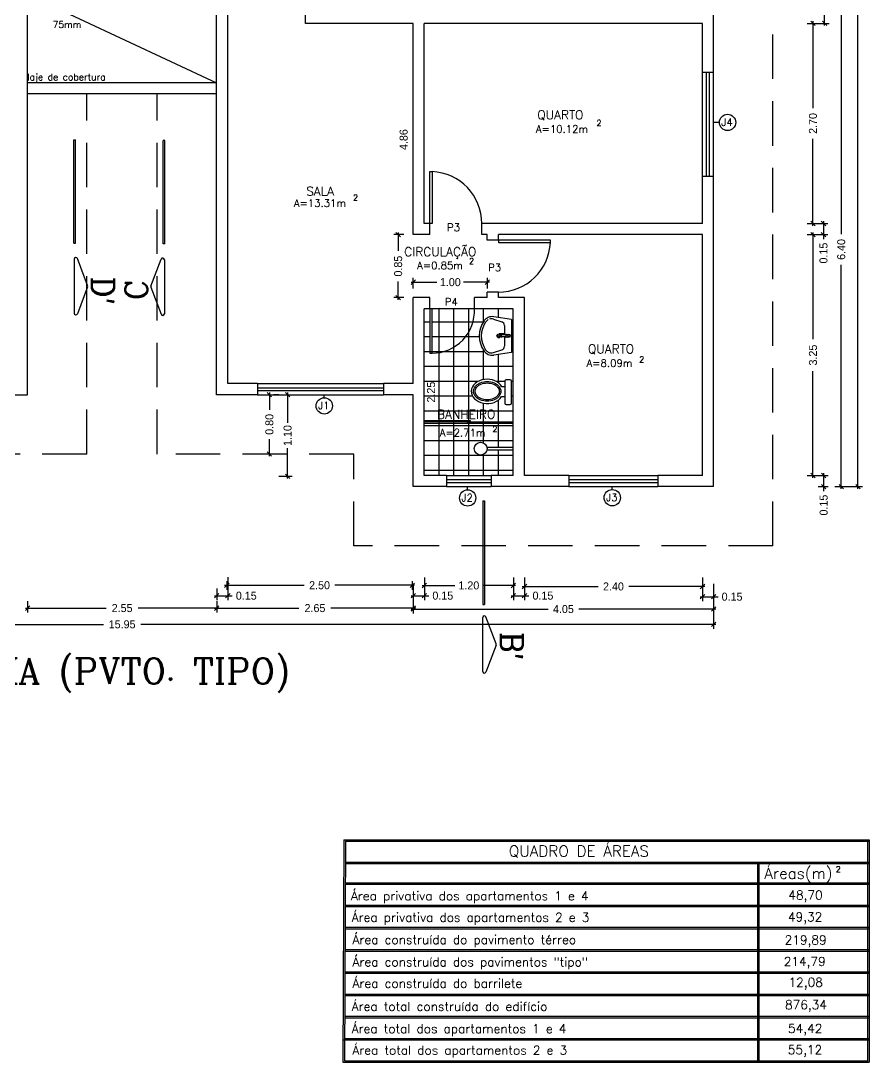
# Model space of a CAD drawing. Extents: x 11.2 to 102.3, y 40.3 to 127.2.
# Drawn here: x 46.5 to 57.94, y 43.49 to 57.54 of the extents above; entities that cross this region are included whole.
import ezdxf

# ---------------------------------------------------------------- set-up
doc = ezdxf.new("R2010")
doc.units = 0
doc.header["$LTSCALE"] = 8
doc.linetypes.add('DASHED2', pattern=[0.375, 0.25, -0.125])
doc.layers.get('0').update_dxf_attribs({"linetype": 'CONTINUOUS'})
doc.layers.get('DEFPOINTS').update_dxf_attribs({"linetype": 'CONTINUOUS'})
for name, color, linetype in [('COBERTURA', 7, 'CONTINUOUS'), ('COTAS', 244, 'CONTINUOUS'), ('EQUIPAMENTOS', 1, 'CONTINUOUS'), ('ESQUADRIAS', 244, 'CONTINUOUS'), ('PAREDE', 7, 'CONTINUOUS'), ('PISO', 30, 'CONTINUOUS'), ('TERRENOEMCORTE', 244, 'CONTINUOUS'), ('TEXTO', 1, 'CONTINUOUS')]:
    doc.layers.add(name, color=color, linetype=linetype)
doc.styles.add('ROMANC', font='ROMANC.SHX')
doc.dimstyles.get("Standard").update_dxf_attribs({"dimtxt": 0.18, "dimasz": 0.18, "dimexe": 0.18, "dimexo": 0.0625, "dimgap": 0.09, "dimtad": 0, "dimtih": 1, "dimtoh": 1, "dimdec": 4, "dimzin": 0, "dimtxsty": 'STANDARD', "dimcen": 0.09, "dimazin": 3, "dimtfac": 1, "dimtdec": 4, "dimtofl": 0, "dimtmove": 0, "dimatfit": 3, "dimtolj": 1, "dimtzin": 0})

# ---------------------------------------------------------------- blocks, each defined once
blk = doc.blocks.new('*D125')
at = {"layer": 'DEFPOINTS', "color": 0, "linetype": 'BYBLOCK'}
for p in [(29.534, 53.652), (29.534, 51.402), (29.625, 51.402)]:
    blk.add_point(p, dxfattribs=at)
at = {"color": 30, "linetype": 'BYBLOCK', "insert": (29.625, 52.527), "char_height": 0.108, "attachment_point": 5, "rotation": 90}
blk.add_mtext('\\A1;2.25', dxfattribs=at)
blk = doc.blocks.new('_OBLIQUE')
at = {"color": 0, "linetype": 'BYBLOCK'}
blk.add_line((-0.5, -0.5), (0.5, 0.5), dxfattribs=at)
blk = doc.blocks.new('*D111')
at = {"color": 244, "linetype": 'BYBLOCK'}
for p, q in [((35.08, 57.652), (35.215, 57.652)), ((35.155, 57.682), (35.155, 54.659)), ((35.155, 51.222), (35.155, 54.245)), ((35.08, 51.252), (35.215, 51.252))]:
    blk.add_line(p, q, dxfattribs=at)
at = {"layer": 'DEFPOINTS', "color": 0, "linetype": 'BYBLOCK'}
for p in [(34.24, 57.652), (34.24, 51.252), (35.155, 51.252)]:
    blk.add_point(p, dxfattribs=at)
at = {"color": 244, "linetype": 'BYBLOCK', "xscale": 0.06, "yscale": 0.06, "zscale": 0.06}
for p, rotation in [((35.155, 57.652), 90), ((35.155, 51.252), 270)]:
    blk.add_blockref('_OBLIQUE', p, dxfattribs=dict(at, rotation=rotation))
at = {"color": 30, "linetype": 'BYBLOCK', "insert": (35.155, 54.452), "char_height": 0.108, "attachment_point": 5, "rotation": 90}
blk.add_mtext('\\A1;6.40', dxfattribs=at)
blk = doc.blocks.new('*D104')
at = {"color": 244, "linetype": 'BYBLOCK'}
for p, q in [((34.694, 54.652), (34.834, 54.652)), ((34.774, 54.682), (34.774, 53.243)), ((34.774, 51.372), (34.774, 52.811)), ((34.694, 51.402), (34.834, 51.402))]:
    blk.add_line(p, q, dxfattribs=at)
at = {"layer": 'DEFPOINTS', "color": 0, "linetype": 'BYBLOCK'}
for p in [(33.854, 54.652), (34.774, 54.652), (33.854, 51.402)]:
    blk.add_point(p, dxfattribs=at)
at = {"color": 244, "linetype": 'BYBLOCK', "xscale": 0.06, "yscale": 0.06, "zscale": 0.06}
for p, rotation in [((34.774, 54.652), 90), ((34.774, 51.402), 270)]:
    blk.add_blockref('_OBLIQUE', p, dxfattribs=dict(at, rotation=rotation))
at = {"color": 30, "linetype": 'BYBLOCK', "insert": (34.774, 53.027), "char_height": 0.108, "attachment_point": 5, "rotation": 90}
blk.add_mtext('\\A1;3.25', dxfattribs=at)
blk = doc.blocks.new('*D113')
at = {"color": 244, "linetype": 'BYBLOCK'}
for p, q in [((35.069, 68.202), (35.44, 68.202)), ((35.38, 68.232), (35.38, 59.979)), ((35.38, 51.222), (35.38, 59.475)), ((35.069, 51.252), (35.44, 51.252))]:
    blk.add_line(p, q, dxfattribs=at)
at = {"layer": 'DEFPOINTS', "color": 0, "linetype": 'BYBLOCK'}
for p in [(34.229, 68.202), (34.229, 51.252), (35.38, 51.252)]:
    blk.add_point(p, dxfattribs=at)
at = {"color": 244, "linetype": 'BYBLOCK', "xscale": 0.06, "yscale": 0.06, "zscale": 0.06}
for p, rotation in [((35.38, 68.202), 90), ((35.38, 51.252), 270)]:
    blk.add_blockref('_OBLIQUE', p, dxfattribs=dict(at, rotation=rotation))
at = {"color": 30, "linetype": 'BYBLOCK', "insert": (35.38, 59.727), "char_height": 0.108, "attachment_point": 5, "rotation": 90}
blk.add_mtext('\\A1;16.95', dxfattribs=at)
blk = doc.blocks.new('*D87')
at = {"color": 244, "linetype": 'BYBLOCK'}
for p, q in [((29.354, 54.01), (29.704, 54.01)), ((29.384, 53.923), (29.384, 54.07)), ((30.414, 54.01), (30.064, 54.01)), ((30.384, 53.923), (30.384, 54.07))]:
    blk.add_line(p, q, dxfattribs=at)
at = {"layer": 'DEFPOINTS', "color": 0, "linetype": 'BYBLOCK'}
for p in [(30.384, 54.01), (29.384, 53.083), (30.384, 53.083)]:
    blk.add_point(p, dxfattribs=at)
at = {"color": 244, "linetype": 'BYBLOCK', "xscale": 0.06, "yscale": 0.06, "zscale": 0.06, "rotation": 180}
blk.add_blockref('_OBLIQUE', (29.384, 54.01), dxfattribs=at)
at = {"color": 244, "linetype": 'BYBLOCK', "xscale": 0.06, "yscale": 0.06, "zscale": 0.06}
blk.add_blockref('_OBLIQUE', (30.384, 54.01), dxfattribs=at)
at = {"color": 30, "linetype": 'BYBLOCK', "insert": (29.884, 54.01), "char_height": 0.108, "attachment_point": 5}
blk.add_mtext('\\A1;1.00', dxfattribs=at)
blk = doc.blocks.new('*D102')
at = {"color": 244, "linetype": 'BYBLOCK'}
for p, q in [((24.154, 49.613), (25.243, 49.613)), ((24.184, 49.707), (24.184, 49.553)), ((26.764, 49.613), (25.675, 49.613)), ((26.734, 49.707), (26.734, 49.553))]:
    blk.add_line(p, q, dxfattribs=at)
at = {"layer": 'DEFPOINTS', "color": 0, "linetype": 'BYBLOCK'}
for p in [(24.184, 50.547), (26.734, 50.547), (26.734, 49.613)]:
    blk.add_point(p, dxfattribs=at)
at = {"color": 244, "linetype": 'BYBLOCK', "xscale": 0.06, "yscale": 0.06, "zscale": 0.06, "rotation": 180}
blk.add_blockref('_OBLIQUE', (24.184, 49.613), dxfattribs=at)
at = {"color": 244, "linetype": 'BYBLOCK', "xscale": 0.06, "yscale": 0.06, "zscale": 0.06}
blk.add_blockref('_OBLIQUE', (26.734, 49.613), dxfattribs=at)
at = {"color": 30, "linetype": 'BYBLOCK', "insert": (25.459, 49.613), "char_height": 0.108, "attachment_point": 5}
blk.add_mtext('\\A1;2.55', dxfattribs=at)
blk = doc.blocks.new('*D103')
at = {"color": 244, "linetype": 'BYBLOCK'}
for p, q in [((17.484, 49.735), (17.484, 49.334)), ((33.434, 49.735), (33.434, 49.334)), ((17.454, 49.394), (25.207, 49.394)), ((33.464, 49.394), (25.711, 49.394))]:
    blk.add_line(p, q, dxfattribs=at)
at = {"layer": 'DEFPOINTS', "color": 0, "linetype": 'BYBLOCK'}
for p in [(17.484, 50.575), (33.434, 50.575), (33.434, 49.394)]:
    blk.add_point(p, dxfattribs=at)
at = {"color": 244, "linetype": 'BYBLOCK', "xscale": 0.06, "yscale": 0.06, "zscale": 0.06, "rotation": 180}
blk.add_blockref('_OBLIQUE', (17.484, 49.394), dxfattribs=at)
at = {"color": 244, "linetype": 'BYBLOCK', "xscale": 0.06, "yscale": 0.06, "zscale": 0.06}
blk.add_blockref('_OBLIQUE', (33.434, 49.394), dxfattribs=at)
at = {"color": 30, "linetype": 'BYBLOCK', "insert": (25.459, 49.394), "char_height": 0.108, "attachment_point": 5}
blk.add_mtext('\\A1;15.95', dxfattribs=at)
blk = doc.blocks.new('*D110')
at = {"color": 244, "linetype": 'BYBLOCK'}
for p, q in [((34.918, 51.432), (34.918, 51.252)), ((34.694, 51.402), (34.978, 51.402)), ((34.844, 51.252), (34.978, 51.252)), ((34.918, 51.252), (34.918, 51.192))]:
    blk.add_line(p, q, dxfattribs=at)
at = {"layer": 'DEFPOINTS', "color": 0, "linetype": 'BYBLOCK'}
for p in [(33.854, 51.402), (34.004, 51.252), (34.918, 51.252)]:
    blk.add_point(p, dxfattribs=at)
at = {"color": 244, "linetype": 'BYBLOCK', "xscale": 0.06, "yscale": 0.06, "zscale": 0.06}
for p, rotation in [((34.918, 51.402), 90), ((34.918, 51.252), 270)]:
    blk.add_blockref('_OBLIQUE', p, dxfattribs=dict(at, rotation=rotation))
at = {"color": 30, "linetype": 'BYBLOCK', "insert": (34.918, 51.003), "char_height": 0.108, "attachment_point": 5, "rotation": 90}
blk.add_mtext('\\A1;0.15', dxfattribs=at)
blk = doc.blocks.new('*D100')
at = {"color": 244, "linetype": 'BYBLOCK'}
for p, q in [((26.704, 49.613), (27.843, 49.613)), ((26.734, 49.687), (26.734, 49.553)), ((29.414, 49.613), (28.275, 49.613)), ((29.384, 49.687), (29.384, 49.553))]:
    blk.add_line(p, q, dxfattribs=at)
at = {"layer": 'DEFPOINTS', "color": 0, "linetype": 'BYBLOCK'}
for p in [(26.734, 50.527), (29.384, 50.527), (29.384, 49.613)]:
    blk.add_point(p, dxfattribs=at)
at = {"color": 244, "linetype": 'BYBLOCK', "xscale": 0.06, "yscale": 0.06, "zscale": 0.06, "rotation": 180}
blk.add_blockref('_OBLIQUE', (26.734, 49.613), dxfattribs=at)
at = {"color": 244, "linetype": 'BYBLOCK', "xscale": 0.06, "yscale": 0.06, "zscale": 0.06}
blk.add_blockref('_OBLIQUE', (29.384, 49.613), dxfattribs=at)
at = {"color": 30, "linetype": 'BYBLOCK', "insert": (28.059, 49.613), "char_height": 0.108, "attachment_point": 5}
blk.add_mtext('\\A1;2.65', dxfattribs=at)
blk = doc.blocks.new('*D98')
at = {"color": 244, "linetype": 'BYBLOCK'}
for p, q in [((26.841, 49.921), (27.914, 49.921)), ((26.871, 49.978), (26.871, 49.861)), ((29.401, 49.921), (28.328, 49.921)), ((29.371, 49.978), (29.371, 49.861))]:
    blk.add_line(p, q, dxfattribs=at)
at = {"layer": 'DEFPOINTS', "color": 0, "linetype": 'BYBLOCK'}
for p in [(26.871, 50.818), (29.371, 50.818), (29.371, 49.921)]:
    blk.add_point(p, dxfattribs=at)
at = {"color": 244, "linetype": 'BYBLOCK', "xscale": 0.06, "yscale": 0.06, "zscale": 0.06, "rotation": 180}
blk.add_blockref('_OBLIQUE', (26.871, 49.921), dxfattribs=at)
at = {"color": 244, "linetype": 'BYBLOCK', "xscale": 0.06, "yscale": 0.06, "zscale": 0.06}
blk.add_blockref('_OBLIQUE', (29.371, 49.921), dxfattribs=at)
at = {"color": 30, "linetype": 'BYBLOCK', "insert": (28.121, 49.921), "char_height": 0.108, "attachment_point": 5}
blk.add_mtext('\\A1;2.50', dxfattribs=at)
blk = doc.blocks.new('*D99')
at = {"color": 244, "linetype": 'BYBLOCK'}
for p, q in [((26.884, 50.03), (26.884, 49.72)), ((26.734, 49.88), (26.734, 49.72)), ((26.704, 49.78), (26.884, 49.78)), ((26.884, 49.78), (26.944, 49.78))]:
    blk.add_line(p, q, dxfattribs=at)
at = {"layer": 'DEFPOINTS', "color": 0, "linetype": 'BYBLOCK'}
for p in [(26.884, 50.87), (26.734, 50.72), (26.884, 49.78)]:
    blk.add_point(p, dxfattribs=at)
at = {"color": 244, "linetype": 'BYBLOCK', "xscale": 0.06, "yscale": 0.06, "zscale": 0.06, "rotation": 180}
blk.add_blockref('_OBLIQUE', (26.734, 49.78), dxfattribs=at)
at = {"color": 244, "linetype": 'BYBLOCK', "xscale": 0.06, "yscale": 0.06, "zscale": 0.06}
blk.add_blockref('_OBLIQUE', (26.884, 49.78), dxfattribs=at)
at = {"color": 30, "linetype": 'BYBLOCK', "insert": (27.133, 49.78), "char_height": 0.108, "attachment_point": 5}
blk.add_mtext('\\A1;0.15', dxfattribs=at)
blk = doc.blocks.new('*D123')
at = {"color": 244, "linetype": 'BYBLOCK'}
for p, q in [((27.445, 52.522), (27.445, 52.29)), ((27.574, 52.492), (27.505, 52.492)), ((27.445, 51.662), (27.445, 51.894)), ((27.574, 51.692), (27.505, 51.692))]:
    blk.add_line(p, q, dxfattribs=at)
at = {"layer": 'DEFPOINTS', "color": 0, "linetype": 'BYBLOCK'}
for p in [(26.734, 52.492), (26.734, 51.692), (27.445, 51.692)]:
    blk.add_point(p, dxfattribs=at)
at = {"color": 244, "linetype": 'BYBLOCK', "xscale": 0.06, "yscale": 0.06, "zscale": 0.06}
for p, rotation in [((27.445, 52.492), 90), ((27.445, 51.692), 270)]:
    blk.add_blockref('_OBLIQUE', p, dxfattribs=dict(at, rotation=rotation))
at = {"color": 30, "linetype": 'BYBLOCK', "insert": (27.445, 52.092), "char_height": 0.108, "attachment_point": 5, "rotation": 90}
blk.add_mtext('\\A1;0.80', dxfattribs=at)
blk = doc.blocks.new('*D122')
at = {"color": 244, "linetype": 'BYBLOCK'}
for p, q in [((27.574, 52.492), (27.75, 52.492)), ((27.69, 52.522), (27.69, 52.113)), ((27.69, 51.362), (27.69, 51.771)), ((27.574, 51.392), (27.75, 51.392))]:
    blk.add_line(p, q, dxfattribs=at)
at = {"layer": 'DEFPOINTS', "color": 0, "linetype": 'BYBLOCK'}
for p in [(26.734, 52.492), (26.734, 51.392), (27.69, 51.392)]:
    blk.add_point(p, dxfattribs=at)
at = {"color": 244, "linetype": 'BYBLOCK', "xscale": 0.06, "yscale": 0.06, "zscale": 0.06}
for p, rotation in [((27.69, 52.492), 90), ((27.69, 51.392), 270)]:
    blk.add_blockref('_OBLIQUE', p, dxfattribs=dict(at, rotation=rotation))
at = {"color": 30, "linetype": 'BYBLOCK', "insert": (27.69, 51.942), "char_height": 0.108, "attachment_point": 5, "rotation": 90}
blk.add_mtext('\\A1;1.10', dxfattribs=at)
blk = doc.blocks.new('*D101')
at = {"color": 244, "linetype": 'BYBLOCK'}
for p, q in [((29.384, 49.941), (29.384, 49.54)), ((33.434, 49.941), (33.434, 49.54)), ((29.354, 49.6), (31.202, 49.6)), ((33.464, 49.6), (31.616, 49.6))]:
    blk.add_line(p, q, dxfattribs=at)
at = {"layer": 'DEFPOINTS', "color": 0, "linetype": 'BYBLOCK'}
for p in [(29.384, 50.781), (33.434, 50.781), (33.434, 49.6)]:
    blk.add_point(p, dxfattribs=at)
at = {"color": 244, "linetype": 'BYBLOCK', "xscale": 0.06, "yscale": 0.06, "zscale": 0.06, "rotation": 180}
blk.add_blockref('_OBLIQUE', (29.384, 49.6), dxfattribs=at)
at = {"color": 244, "linetype": 'BYBLOCK', "xscale": 0.06, "yscale": 0.06, "zscale": 0.06}
blk.add_blockref('_OBLIQUE', (33.434, 49.6), dxfattribs=at)
at = {"color": 30, "linetype": 'BYBLOCK', "insert": (31.409, 49.6), "char_height": 0.108, "attachment_point": 5}
blk.add_mtext('\\A1;4.05', dxfattribs=at)
blk = doc.blocks.new('*D96')
at = {"color": 244, "linetype": 'BYBLOCK'}
for p, q in [((30.854, 49.905), (31.877, 49.905)), ((30.884, 49.961), (30.884, 49.845)), ((33.314, 49.905), (32.291, 49.905)), ((33.284, 49.961), (33.284, 49.845))]:
    blk.add_line(p, q, dxfattribs=at)
at = {"layer": 'DEFPOINTS', "color": 0, "linetype": 'BYBLOCK'}
for p in [(30.884, 50.801), (33.284, 50.801), (33.284, 49.905)]:
    blk.add_point(p, dxfattribs=at)
at = {"color": 244, "linetype": 'BYBLOCK', "xscale": 0.06, "yscale": 0.06, "zscale": 0.06, "rotation": 180}
blk.add_blockref('_OBLIQUE', (30.884, 49.905), dxfattribs=at)
at = {"color": 244, "linetype": 'BYBLOCK', "xscale": 0.06, "yscale": 0.06, "zscale": 0.06}
blk.add_blockref('_OBLIQUE', (33.284, 49.905), dxfattribs=at)
at = {"color": 30, "linetype": 'BYBLOCK', "insert": (32.084, 49.905), "char_height": 0.108, "attachment_point": 5}
blk.add_mtext('\\A1;2.40', dxfattribs=at)
blk = doc.blocks.new('*D93')
at = {"color": 244, "linetype": 'BYBLOCK'}
for p, q in [((29.534, 50.026), (29.534, 49.721)), ((29.384, 49.876), (29.384, 49.721)), ((29.354, 49.781), (29.534, 49.781)), ((29.534, 49.781), (29.594, 49.781))]:
    blk.add_line(p, q, dxfattribs=at)
at = {"layer": 'DEFPOINTS', "color": 0, "linetype": 'BYBLOCK'}
for p in [(29.534, 50.866), (29.384, 50.716), (29.534, 49.781)]:
    blk.add_point(p, dxfattribs=at)
at = {"color": 244, "linetype": 'BYBLOCK', "xscale": 0.06, "yscale": 0.06, "zscale": 0.06, "rotation": 180}
blk.add_blockref('_OBLIQUE', (29.384, 49.781), dxfattribs=at)
at = {"color": 244, "linetype": 'BYBLOCK', "xscale": 0.06, "yscale": 0.06, "zscale": 0.06}
blk.add_blockref('_OBLIQUE', (29.534, 49.781), dxfattribs=at)
at = {"color": 30, "linetype": 'BYBLOCK', "insert": (29.783, 49.781), "char_height": 0.108, "attachment_point": 5}
blk.add_mtext('\\A1;0.15', dxfattribs=at)
blk = doc.blocks.new('*D94')
at = {"color": 244, "linetype": 'BYBLOCK'}
for p, q in [((29.504, 49.919), (29.945, 49.919)), ((29.534, 49.961), (29.534, 49.859)), ((30.764, 49.919), (30.323, 49.919)), ((30.734, 49.961), (30.734, 49.859))]:
    blk.add_line(p, q, dxfattribs=at)
at = {"layer": 'DEFPOINTS', "color": 0, "linetype": 'BYBLOCK'}
for p in [(29.534, 50.801), (30.734, 50.801), (30.734, 49.919)]:
    blk.add_point(p, dxfattribs=at)
at = {"color": 244, "linetype": 'BYBLOCK', "xscale": 0.06, "yscale": 0.06, "zscale": 0.06, "rotation": 180}
blk.add_blockref('_OBLIQUE', (29.534, 49.919), dxfattribs=at)
at = {"color": 244, "linetype": 'BYBLOCK', "xscale": 0.06, "yscale": 0.06, "zscale": 0.06}
blk.add_blockref('_OBLIQUE', (30.734, 49.919), dxfattribs=at)
at = {"color": 30, "linetype": 'BYBLOCK', "insert": (30.134, 49.919), "char_height": 0.108, "attachment_point": 5}
blk.add_mtext('\\A1;1.20', dxfattribs=at)
blk = doc.blocks.new('*D95')
at = {"color": 244, "linetype": 'BYBLOCK'}
for p, q in [((30.734, 50.026), (30.734, 49.721)), ((30.884, 50.026), (30.884, 49.721)), ((30.704, 49.781), (30.884, 49.781)), ((30.884, 49.781), (30.944, 49.781))]:
    blk.add_line(p, q, dxfattribs=at)
at = {"layer": 'DEFPOINTS', "color": 0, "linetype": 'BYBLOCK'}
for p in [(30.734, 50.866), (30.884, 50.866), (30.884, 49.781)]:
    blk.add_point(p, dxfattribs=at)
at = {"color": 244, "linetype": 'BYBLOCK', "xscale": 0.06, "yscale": 0.06, "zscale": 0.06, "rotation": 180}
blk.add_blockref('_OBLIQUE', (30.734, 49.781), dxfattribs=at)
at = {"color": 244, "linetype": 'BYBLOCK', "xscale": 0.06, "yscale": 0.06, "zscale": 0.06}
blk.add_blockref('_OBLIQUE', (30.884, 49.781), dxfattribs=at)
at = {"color": 30, "linetype": 'BYBLOCK', "insert": (31.133, 49.781), "char_height": 0.108, "attachment_point": 5}
blk.add_mtext('\\A1;0.15', dxfattribs=at)
blk = doc.blocks.new('*D97')
at = {"color": 244, "linetype": 'BYBLOCK'}
for p, q in [((33.284, 50.026), (33.284, 49.707)), ((33.434, 49.876), (33.434, 49.707)), ((33.254, 49.767), (33.434, 49.767)), ((33.434, 49.767), (33.494, 49.767))]:
    blk.add_line(p, q, dxfattribs=at)
at = {"layer": 'DEFPOINTS', "color": 0, "linetype": 'BYBLOCK'}
for p in [(33.284, 50.866), (33.434, 50.716), (33.434, 49.767)]:
    blk.add_point(p, dxfattribs=at)
at = {"color": 244, "linetype": 'BYBLOCK', "xscale": 0.06, "yscale": 0.06, "zscale": 0.06, "rotation": 180}
blk.add_blockref('_OBLIQUE', (33.284, 49.767), dxfattribs=at)
at = {"color": 244, "linetype": 'BYBLOCK', "xscale": 0.06, "yscale": 0.06, "zscale": 0.06}
blk.add_blockref('_OBLIQUE', (33.434, 49.767), dxfattribs=at)
at = {"color": 30, "linetype": 'BYBLOCK', "insert": (33.683, 49.767), "char_height": 0.108, "attachment_point": 5}
blk.add_mtext('\\A1;0.15', dxfattribs=at)
blk = doc.blocks.new('*D109')
at = {"color": 244, "linetype": 'BYBLOCK'}
for p, q in [((34.835, 54.802), (34.976, 54.802)), ((34.916, 54.832), (34.916, 54.652)), ((34.835, 54.652), (34.976, 54.652)), ((34.916, 54.652), (34.916, 54.592))]:
    blk.add_line(p, q, dxfattribs=at)
at = {"layer": 'DEFPOINTS', "color": 0, "linetype": 'BYBLOCK'}
for p in [(33.995, 54.802), (33.995, 54.652), (34.916, 54.652)]:
    blk.add_point(p, dxfattribs=at)
at = {"color": 244, "linetype": 'BYBLOCK', "xscale": 0.06, "yscale": 0.06, "zscale": 0.06}
for p, rotation in [((34.916, 54.802), 90), ((34.916, 54.652), 270)]:
    blk.add_blockref('_OBLIQUE', p, dxfattribs=dict(at, rotation=rotation))
at = {"color": 30, "linetype": 'BYBLOCK', "insert": (34.916, 54.403), "char_height": 0.108, "attachment_point": 5, "rotation": 90}
blk.add_mtext('\\A1;0.15', dxfattribs=at)
blk = doc.blocks.new('*D105')
at = {"color": 244, "linetype": 'BYBLOCK'}
for p, q in [((34.694, 57.502), (34.834, 57.502)), ((34.774, 57.532), (34.774, 56.359)), ((34.774, 54.772), (34.774, 55.945)), ((34.694, 54.802), (34.834, 54.802))]:
    blk.add_line(p, q, dxfattribs=at)
at = {"layer": 'DEFPOINTS', "color": 0, "linetype": 'BYBLOCK'}
for p in [(33.854, 57.502), (34.774, 57.502), (33.854, 54.802)]:
    blk.add_point(p, dxfattribs=at)
at = {"color": 244, "linetype": 'BYBLOCK', "xscale": 0.06, "yscale": 0.06, "zscale": 0.06}
for p, rotation in [((34.774, 57.502), 90), ((34.774, 54.802), 270)]:
    blk.add_blockref('_OBLIQUE', p, dxfattribs=dict(at, rotation=rotation))
at = {"color": 30, "linetype": 'BYBLOCK', "insert": (34.774, 56.152), "char_height": 0.108, "attachment_point": 5, "rotation": 90}
blk.add_mtext('\\A1;2.70', dxfattribs=at)
blk = doc.blocks.new('*D108')
at = {"color": 244, "linetype": 'BYBLOCK'}
for p, q in [((34.931, 57.652), (34.931, 57.712)), ((34.931, 57.472), (34.931, 57.652)), ((34.988, 57.652), (34.991, 57.652)), ((34.838, 57.502), (34.991, 57.502))]:
    blk.add_line(p, q, dxfattribs=at)
at = {"layer": 'DEFPOINTS', "color": 0, "linetype": 'BYBLOCK'}
for p in [(34.148, 57.652), (34.931, 57.652), (33.998, 57.502)]:
    blk.add_point(p, dxfattribs=at)
at = {"color": 244, "linetype": 'BYBLOCK', "xscale": 0.06, "yscale": 0.06, "zscale": 0.06}
for p, rotation in [((34.931, 57.652), 90), ((34.931, 57.502), 270)]:
    blk.add_blockref('_OBLIQUE', p, dxfattribs=dict(at, rotation=rotation))
at = {"color": 30, "linetype": 'BYBLOCK', "insert": (34.931, 57.901), "char_height": 0.108, "attachment_point": 5, "rotation": 90}
blk.add_mtext('\\A1;0.15', dxfattribs=at)
blk = doc.blocks.new('*D114')
at = {"layer": 'DEFPOINTS', "color": 0, "linetype": 'BYBLOCK'}
for p in [(29.384, 58.364), (29.255, 53.504), (29.384, 53.504)]:
    blk.add_point(p, dxfattribs=at)
at = {"color": 30, "linetype": 'BYBLOCK', "insert": (29.255, 55.934), "char_height": 0.108, "attachment_point": 5, "rotation": 90}
blk.add_mtext('\\A1;4.86', dxfattribs=at)
blk = doc.blocks.new('*D88')
at = {"color": 244, "linetype": 'BYBLOCK'}
for p, q in [((29.258, 54.652), (29.121, 54.652)), ((29.181, 54.682), (29.181, 54.434)), ((29.181, 53.772), (29.181, 54.02)), ((29.258, 53.802), (29.121, 53.802))]:
    blk.add_line(p, q, dxfattribs=at)
at = {"layer": 'DEFPOINTS', "color": 0, "linetype": 'BYBLOCK'}
for p in [(30.098, 54.652), (29.181, 53.802), (30.098, 53.802)]:
    blk.add_point(p, dxfattribs=at)
at = {"color": 244, "linetype": 'BYBLOCK', "xscale": 0.06, "yscale": 0.06, "zscale": 0.06}
for p, rotation in [((29.181, 54.652), 90), ((29.181, 53.802), 270)]:
    blk.add_blockref('_OBLIQUE', p, dxfattribs=dict(at, rotation=rotation))
at = {"color": 30, "linetype": 'BYBLOCK', "insert": (29.181, 54.227), "char_height": 0.108, "attachment_point": 5, "rotation": 90}
blk.add_mtext('\\A1;0.85', dxfattribs=at)

msp = doc.modelspace()

# ---------------------------------------------------------------- linework, layer by layer
at = {"layer": 'COBERTURA', "color": 30, "linetype": 'DASHED2', "ltscale": 0.3}
for p, q in [((56.642, 50.452), (56.642, 58.452)), ((47.392, 51.692), (47.392, 56.552)), ((48.342, 51.692), (48.342, 56.552)), ((47.392, 51.692), (44.742, 51.692)), ((50.992, 51.692), (48.342, 51.692)), ((50.992, 50.452), (50.992, 51.692)), ((56.642, 50.452), (50.992, 50.452))]:
    msp.add_line(p, q, dxfattribs=at)
at = {"layer": 'EQUIPAMENTOS', "color": 244, "ltscale": 0.3}
for p, q in [((53.117, 53.508), (52.878, 53.544)), ((52.877, 53.512), (52.986, 53.476)), ((53.023, 53.425), (53.023, 53.301)), ((53.117, 53.508), (53.117, 53.063)), ((52.977, 53.291), (52.977, 53.281)), ((53.038, 53.301), (52.987, 53.301)), ((53.038, 53.271), (52.987, 53.271)), ((53.023, 53.271), (53.023, 53.147)), ((53.092, 53.301), (53.082, 53.301)), ((53.092, 53.271), (53.082, 53.271)), ((53.102, 53.291), (53.102, 53.281)), ((52.877, 53.06), (52.986, 53.096)), ((53.117, 53.063), (52.878, 53.027))]:
    msp.add_line(p, q, dxfattribs=at)
at = {"layer": 'EQUIPAMENTOS', "color": 244, "linetype": 'CONTINUOUS', "ltscale": 0.3}
msp.add_line((53.023, 53.313), (52.95, 53.313), dxfattribs=at)
at = {"layer": 'EQUIPAMENTOS', "color": 244, "linetype": 'CONTINUOUS', "ltscale": 0.04}
for p, q in [((53.098, 52.695), (53.046, 52.695)), ((53.026, 52.675), (53.026, 52.38)), ((53.118, 52.38), (53.118, 52.675)), ((53.046, 52.36), (53.098, 52.36))]:
    msp.add_line(p, q, dxfattribs=at)
at = {"layer": 'EQUIPAMENTOS', "color": 244, "linetype": 'CONTINUOUS', "ltscale": 0.5}
for p, q in [((53.026, 52.597), (52.989, 52.597)), ((52.984, 52.468), (53.026, 52.468))]:
    msp.add_line(p, q, dxfattribs=at)
at = {"layer": 'EQUIPAMENTOS', "color": 244, "ltscale": 0.5}
for p, q in [((53.141, 51.746), (52.786, 51.746)), ((53.141, 51.781), (52.787, 51.781))]:
    msp.add_line(p, q, dxfattribs=at)
at = {"layer": 'EQUIPAMENTOS', "color": 1}
for points in [[(52.563, 52.129), (52.563, 52.142), (51.949, 52.142), (51.949, 52.129)], [(53.135, 52.108), (53.135, 52.121), (52.522, 52.121), (52.522, 52.108)]]:
    msp.add_lwpolyline(points, close=True, dxfattribs=at)
at = {"layer": 'EQUIPAMENTOS', "color": 244, "ltscale": 0.3}
for centre, radius in [((52.947, 53.286), 0.0265), ((52.947, 53.286), 0.0152), ((53.06, 53.286), 0.00545)]:
    msp.add_circle(centre, radius, dxfattribs=at)
at = {"layer": 'EQUIPAMENTOS', "color": 244, "ltscale": 0.5}
msp.add_circle((52.702, 51.765), 0.0864, dxfattribs=at)
at = {"layer": 'EQUIPAMENTOS', "color": 244, "ltscale": 0.3}
for centre, radius, start, end in [((52.858, 53.411), 0.135, 81.3585, 145.1813), ((53.038, 53.286), 0.354, 145.1813, 214.8187), ((53.038, 53.286), 0.327, 145.1813, 214.8187), ((52.858, 53.411), 0.108, 119.6478, 145.1813), ((52.849, 53.427), 0.09, 71.69, 107.3221), ((52.969, 53.425), 0.054, 360, 71.69), ((52.987, 53.291), 0.01, 90, 180), ((52.987, 53.281), 0.01, 180, 270), ((53.06, 53.286), 0.0265, 120.3093, 151.8501), ((53.023, 53.285), 0.0188, 317.6894, 44.47), ((53.06, 53.286), 0.0265, 210.3093, 241.8501), ((53.059, 53.323), 0.0188, 227.6894, 314.47), ((53.061, 53.249), 0.0188, 47.6894, 134.47), ((53.06, 53.286), 0.0265, 30.3093, 61.8501), ((53.06, 53.286), 0.0265, 300.3093, 331.8501), ((53.097, 53.287), 0.0188, 137.6894, 224.47), ((53.092, 53.291), 0.01, 360, 90), ((53.092, 53.281), 0.01, 270, 360), ((52.969, 53.147), 0.054, 288.31, 360), ((52.858, 53.161), 0.135, 214.8187, 278.6415), ((52.858, 53.161), 0.108, 214.8187, 240.3522), ((52.849, 53.145), 0.09, 240.3522, 288.31)]:
    msp.add_arc(centre, radius, start, end, dxfattribs=at)
at = {"layer": 'EQUIPAMENTOS', "color": 244, "linetype": 'CONTINUOUS', "ltscale": 0.04}
for centre, start, end in [((53.046, 52.675), 90, 180), ((53.098, 52.675), 360, 90), ((53.046, 52.38), 180, 270), ((53.098, 52.38), 270, 360)]:
    msp.add_arc(centre, 0.02, start, end, dxfattribs=at)
at = {"layer": 'EQUIPAMENTOS', "color": 244, "linetype": 'CONTINUOUS', "ltscale": 0.5}
msp.add_ellipse((52.79, 52.537), major_axis=(-0.214, 0), ratio=0.767443, start_param=-2.768916, end_param=2.702855, dxfattribs=at)
for points in [[(52.606, 52.537), (52.606, 52.528), (52.608, 52.517), (52.615, 52.496), (52.62, 52.485), (52.636, 52.464), (52.645, 52.454), (52.669, 52.436), (52.683, 52.428), (52.727, 52.409), (52.759, 52.403), (52.822, 52.403), (52.853, 52.409), (52.898, 52.428), (52.911, 52.436), (52.935, 52.454), (52.945, 52.464), (52.96, 52.485), (52.966, 52.496), (52.973, 52.517), (52.974, 52.528), (52.974, 52.547), (52.973, 52.558), (52.966, 52.579), (52.96, 52.589), (52.945, 52.61), (52.935, 52.621), (52.911, 52.639), (52.898, 52.647), (52.853, 52.666), (52.822, 52.671), (52.759, 52.671), (52.727, 52.666), (52.683, 52.647), (52.669, 52.639), (52.645, 52.621), (52.636, 52.61), (52.62, 52.589), (52.615, 52.579), (52.608, 52.558), (52.606, 52.547), (52.606, 52.537)], [(52.626, 52.537), (52.626, 52.53), (52.628, 52.521), (52.633, 52.504), (52.638, 52.495), (52.651, 52.478), (52.659, 52.469), (52.68, 52.453), (52.692, 52.446), (52.732, 52.429), (52.761, 52.423), (52.819, 52.423), (52.848, 52.429), (52.888, 52.446), (52.901, 52.453), (52.921, 52.469), (52.93, 52.478), (52.943, 52.495), (52.947, 52.504), (52.953, 52.521), (52.954, 52.53), (52.954, 52.545), (52.953, 52.553), (52.947, 52.57), (52.943, 52.579), (52.93, 52.597), (52.921, 52.606), (52.901, 52.622), (52.888, 52.629), (52.848, 52.646), (52.819, 52.651), (52.761, 52.651), (52.732, 52.646), (52.692, 52.629), (52.68, 52.622), (52.659, 52.606), (52.651, 52.597), (52.638, 52.579), (52.633, 52.57), (52.628, 52.553), (52.626, 52.545), (52.626, 52.537)]]:
    msp.add_open_spline(points, degree=3, knots=[0, 0, 0, 0, 0.261799, 0.261799, 0.523599, 0.523599, 0.785398, 0.785398, 1.047198, 1.047198, 1.570796, 1.570796, 2.094395, 2.094395, 2.356194, 2.356194, 2.617994, 2.617994, 2.879793, 2.879793, 3.141593, 3.141593, 3.403392, 3.403392, 3.665191, 3.665191, 3.926991, 3.926991, 4.18879, 4.18879, 4.712389, 4.712389, 5.235988, 5.235988, 5.497787, 5.497787, 5.759587, 5.759587, 6.021386, 6.021386, 6.283185, 6.283185, 6.283185, 6.283185], dxfattribs=at)
at = {"layer": 'ESQUADRIAS', "color": 1}
for p, q in [((55.692, 55.442), (55.692, 56.842)), ((55.842, 55.442), (55.842, 56.842)), ((52.242, 51.402), (52.842, 51.402)), ((53.892, 51.402), (55.092, 51.402)), ((52.242, 51.252), (52.842, 51.252)), ((53.892, 51.252), (55.092, 51.252))]:
    msp.add_line(p, q, dxfattribs=at)
at = {"layer": 'ESQUADRIAS', "color": 5}
for p, q in [((55.747, 55.442), (55.747, 56.842)), ((55.787, 55.442), (55.787, 56.842)), ((52.242, 51.347), (52.842, 51.347)), ((52.242, 51.307), (52.842, 51.307)), ((53.892, 51.347), (55.092, 51.347)), ((53.892, 51.307), (55.092, 51.307))]:
    msp.add_line(p, q, dxfattribs=at)
at = {"layer": 'ESQUADRIAS', "color": 1, "ltscale": 0.2}
for p, q in [((55.919, 56.163), (55.842, 56.163)), ((49.692, 52.642), (51.392, 52.642)), ((49.692, 52.492), (51.392, 52.492)), ((50.592, 52.453), (50.592, 52.492)), ((52.525, 51.209), (52.525, 51.248)), ((54.475, 51.213), (54.475, 51.252))]:
    msp.add_line(p, q, dxfattribs=at)
at = {"layer": 'ESQUADRIAS', "color": 5, "ltscale": 0.2}
for p, q in [((49.692, 52.587), (51.392, 52.587)), ((49.692, 52.547), (51.392, 52.547))]:
    msp.add_line(p, q, dxfattribs=at)
at = {"layer": 'ESQUADRIAS', "color": 1}
for points in [[(52.017, 54.802), (52.017, 55.502), (52.047, 55.502), (52.047, 54.802)], [(52.942, 54.577), (52.942, 54.547), (53.642, 54.547), (53.642, 54.577)], [(52.017, 53.652), (52.017, 53.052), (52.047, 53.052), (52.047, 53.652)]]:
    msp.add_lwpolyline(points, close=True, dxfattribs=at)
at = {"layer": 'ESQUADRIAS', "color": 1, "ltscale": 0.2}
for centre in [(56.031, 56.165), (50.594, 52.342), (52.527, 51.099), (54.477, 51.103)]:
    msp.add_circle(centre, 0.11, dxfattribs=at)
at = {"layer": 'ESQUADRIAS', "color": 30}
for centre, radius, start, end in [((52.017, 54.802), 0.701, 360, 87.4911), ((52.942, 54.578), 0.701, 270, 357.4911), ((52.047, 53.623), 0.571, 270, 2.9376)]:
    msp.add_arc(centre, radius, start, end, dxfattribs=at)
at = {"layer": 'PAREDE', "color": 7}
for p, q in [((49.292, 52.642), (49.292, 58.602)), ((46.592, 52.492), (46.592, 58.552)), ((49.142, 52.492), (49.142, 58.552)), ((50.342, 57.502), (50.342, 57.727)), ((55.842, 56.842), (55.842, 57.652)), ((51.792, 57.502), (50.342, 57.502)), ((51.792, 54.652), (51.792, 57.502)), ((51.942, 54.802), (51.942, 57.502)), ((55.692, 57.502), (51.942, 57.502)), ((55.692, 56.842), (55.692, 57.502)), ((55.692, 56.842), (55.842, 56.842)), ((55.692, 54.802), (55.692, 55.442)), ((55.692, 55.442), (55.842, 55.442)), ((55.842, 51.252), (55.842, 55.442)), ((52.017, 54.802), (51.942, 54.802)), ((52.017, 54.652), (52.017, 54.802)), ((55.692, 54.802), (52.717, 54.802)), ((52.717, 54.652), (52.717, 54.802)), ((52.017, 54.652), (51.792, 54.652)), ((52.792, 54.652), (52.717, 54.652)), ((52.792, 54.577), (52.792, 54.652)), ((55.692, 54.652), (52.942, 54.652)), ((52.942, 54.577), (52.942, 54.652)), ((55.692, 51.402), (55.692, 54.652)), ((52.942, 54.577), (52.792, 54.577)), ((52.792, 53.802), (52.792, 53.877)), ((52.942, 53.877), (52.792, 53.877)), ((52.942, 53.802), (52.942, 53.877)), ((51.792, 52.642), (51.792, 53.802)), ((52.017, 53.802), (51.792, 53.802)), ((52.017, 53.652), (52.017, 53.802)), ((52.792, 53.802), (52.617, 53.802)), ((52.617, 53.652), (52.617, 53.802)), ((53.292, 53.802), (52.942, 53.802)), ((53.292, 51.402), (53.292, 53.802)), ((51.942, 51.402), (51.942, 53.652)), ((52.017, 53.652), (51.942, 53.652)), ((53.142, 53.652), (52.617, 53.652)), ((53.142, 51.402), (53.142, 53.652)), ((49.692, 52.642), (49.292, 52.642)), ((51.792, 52.642), (51.392, 52.642)), ((46.042, 52.492), (46.592, 52.492)), ((49.692, 52.492), (49.142, 52.492)), ((51.792, 52.492), (51.392, 52.492)), ((51.792, 51.252), (51.792, 52.492)), ((52.242, 51.402), (51.942, 51.402)), ((52.242, 51.402), (52.242, 51.252)), ((52.842, 51.402), (52.842, 51.252)), ((53.142, 51.402), (52.842, 51.402)), ((53.892, 51.402), (53.292, 51.402)), ((53.892, 51.402), (53.892, 51.252)), ((55.692, 51.402), (55.092, 51.402)), ((55.092, 51.402), (55.092, 51.252)), ((52.242, 51.252), (51.792, 51.252)), ((53.892, 51.252), (52.842, 51.252)), ((55.842, 51.252), (55.092, 51.252))]:
    msp.add_line(p, q, dxfattribs=at)
at = {"layer": 'PAREDE', "color": 30}
msp.add_line((46.659, 57.861), (49.142, 56.702), dxfattribs=at)
at = {"layer": 'PAREDE', "color": 7, "ltscale": 0.2}
for p, q in [((49.692, 52.642), (49.692, 52.492)), ((51.392, 52.642), (51.392, 52.492))]:
    msp.add_line(p, q, dxfattribs=at)
at = {"layer": 'PISO', "color": 30}
for p, q in [((52.142, 53.672), (52.142, 53.672)), ((52.617, 53.652), (52.017, 53.652)), ((52.142, 52.142), (52.142, 53.652)), ((52.342, 52.142), (52.342, 53.652)), ((52.542, 52.142), (52.542, 53.652)), ((52.742, 53.472), (52.742, 53.652)), ((52.942, 53.535), (52.942, 53.652)), ((52.017, 53.472), (51.942, 53.472)), ((52.742, 53.472), (52.047, 53.472)), ((53.142, 53.472), (53.117, 53.472)), ((52.017, 53.272), (51.942, 53.272)), ((52.684, 53.272), (52.047, 53.272)), ((53.142, 53.272), (53.117, 53.272)), ((52.756, 53.072), (51.942, 53.072)), ((52.742, 52.697), (52.742, 53.091)), ((52.942, 52.653), (52.942, 53.037)), ((53.142, 53.072), (53.117, 53.072)), ((53.142, 52.872), (51.942, 52.872)), ((52.668, 52.672), (51.942, 52.672)), ((53.026, 52.672), (52.912, 52.672)), ((53.142, 52.672), (53.118, 52.672)), ((52.594, 52.472), (51.942, 52.472)), ((52.942, 52.121), (52.942, 52.422)), ((53.142, 52.472), (53.118, 52.472)), ((53.142, 52.272), (51.942, 52.272)), ((52.742, 52.121), (52.742, 52.377)), ((52.142, 51.402), (52.142, 52.129)), ((52.342, 51.402), (52.342, 52.129)), ((52.542, 52.121), (52.542, 52.129)), ((53.142, 52.072), (51.942, 52.072)), ((52.542, 51.402), (52.542, 52.108)), ((52.742, 51.841), (52.742, 52.108)), ((52.942, 51.781), (52.942, 52.108)), ((53.142, 51.872), (51.942, 51.872)), ((52.942, 51.402), (52.942, 51.746)), ((53.142, 51.672), (51.942, 51.672)), ((52.742, 51.402), (52.742, 51.689)), ((53.142, 51.472), (51.942, 51.472))]:
    msp.add_line(p, q, dxfattribs=at)
at = {"layer": 'PISO', "color": 244}
msp.add_line((53.142, 52.102), (51.942, 52.102), dxfattribs=at)
at = {"layer": 'TERRENOEMCORTE', "color": 30}
for p, q in [((49.142, 56.702), (46.592, 56.702)), ((49.142, 56.552), (46.592, 56.552))]:
    msp.add_line(p, q, dxfattribs=at)
at = {"layer": 'TEXTO', "color": 3, "ltscale": 0.3}
for p, q in [((47.217, 54.535), (47.217, 55.931)), ((47.217, 55.931), (47.239, 55.931)), ((47.239, 54.535), (47.239, 55.931)), ((48.421, 54.527), (48.421, 55.923)), ((48.443, 55.923), (48.421, 55.923)), ((48.443, 54.527), (48.443, 55.923)), ((47.217, 54.535), (47.239, 54.535)), ((48.443, 54.527), (48.421, 54.527)), ((52.731, 51.06), (52.753, 51.06)), ((52.731, 51.06), (52.731, 49.664)), ((52.753, 51.06), (52.753, 49.664)), ((52.731, 49.664), (52.753, 49.664))]:
    msp.add_line(p, q, dxfattribs=at)
at = {"layer": 'TEXTO', "color": 3, "linetype": 'CONTINUOUS', "ltscale": 0.3}
for p, q in [((47.222, 54.321), (47.222, 53.593)), ((47.402, 53.965), (47.265, 54.329)), ((48.257, 53.957), (48.394, 54.321)), ((48.438, 54.313), (48.438, 53.585)), ((47.402, 53.949), (47.265, 53.585)), ((48.257, 53.941), (48.394, 53.577)), ((52.73, 48.758), (52.73, 49.486)), ((52.91, 49.13), (52.774, 49.494)), ((52.91, 49.114), (52.774, 48.75))]:
    msp.add_line(p, q, dxfattribs=at)
at = {"layer": 'TEXTO', "color": 30, "linetype": 'CONTINUOUS', "ltscale": 0.3}
for p, q in [((50.859, 46.487), (50.846, 43.487)), ((50.859, 46.487), (57.94, 46.487)), ((50.879, 46.467), (50.866, 43.507)), ((50.879, 46.467), (57.94, 46.467)), ((57.92, 46.487), (57.92, 43.487)), ((57.94, 46.487), (57.94, 43.487)), ((50.878, 46.187), (57.94, 46.187)), ((50.878, 46.167), (57.94, 46.167)), ((56.434, 46.187), (56.434, 43.507)), ((56.454, 46.187), (56.454, 43.507)), ((50.876, 45.907), (57.94, 45.907)), ((50.876, 45.887), (57.94, 45.887)), ((50.875, 45.607), (57.94, 45.607)), ((50.875, 45.587), (57.94, 45.587)), ((50.874, 45.307), (57.94, 45.307)), ((50.874, 45.287), (57.94, 45.287)), ((50.873, 45.007), (57.94, 45.007)), ((50.873, 44.987), (57.94, 44.987)), ((50.871, 44.707), (57.94, 44.707)), ((50.871, 44.687), (57.94, 44.687)), ((50.87, 44.407), (57.94, 44.407)), ((50.87, 44.387), (57.94, 44.387)), ((50.869, 44.107), (57.94, 44.107)), ((50.869, 44.087), (57.94, 44.087)), ((50.847, 43.787), (57.939, 43.787)), ((50.868, 43.807), (57.939, 43.807)), ((50.846, 43.487), (57.94, 43.487)), ((50.866, 43.507), (57.92, 43.507))]:
    msp.add_line(p, q, dxfattribs=at)
at = {"layer": 'TEXTO', "color": 3, "linetype": 'CONTINUOUS', "ltscale": 0.3}
for centre, start, end in [((47.244, 54.321), 20.6014, 180), ((48.415, 54.313), 0, 159.3986), ((47.381, 53.957), 339.3986, 20.6014), ((47.381, 53.957), 339.3986, 20.6014), ((48.279, 53.949), 159.3986, 200.6014), ((48.279, 53.949), 159.3986, 200.6014), ((47.244, 53.593), 180, 339.3986), ((48.415, 53.585), 200.6014, 0), ((52.753, 49.486), 20.6014, 180), ((52.889, 49.122), 339.3986, 20.6014), ((52.889, 49.122), 339.3986, 20.6014), ((52.753, 48.758), 180, 339.3986)]:
    msp.add_arc(centre, 0.0225, start, end, dxfattribs=at)

# ---------------------------------------------------------------- texts
at = {"layer": 'ESQUADRIAS', "color": 1, "ltscale": 0.3, "style": 'ROMANC'}
for s, p in [('J4', (55.947, 56.119)), ('P3', (52.249, 54.7)), ('P3', (52.802, 54.16)), ('P4', (52.219, 53.696)), ('J1', (50.51, 52.296)), ('J2', (52.443, 51.053)), ('J3', (54.393, 51.057))]:
    msp.add_text(s, height=0.1, dxfattribs=at).set_placement(p)
at = {"layer": 'TEXTO', "color": 244, "ltscale": 0.3, "style": 'ROMANC'}
msp.add_text('75mm', height=0.09, dxfattribs=at).set_placement((46.932, 57.442))
at = {"layer": 'TEXTO', "color": 1, "ltscale": 0.3, "style": 'ROMANC'}
msp.add_text(' laje de cobertura', height=0.09, dxfattribs=at).set_placement((46.528, 56.733))
for s, height, p in [('QUARTO', 0.12, (53.466, 56.208)), ('2', 0.08, (54.263, 56.119)), ('A=10.12m', 0.1, (53.447, 56.027)), ('SALA', 0.12, (50.35, 55.178)), ('A=13.31m', 0.1, (50.183, 55.027)), ('2', 0.08, (50.981, 55.111)), ('CIRCULAÇÃO', 0.12, (51.671, 54.361)), ('A=0.85m', 0.1, (51.845, 54.187)), ('2', 0.08, (52.545, 54.255)), ('QUARTO', 0.12, (54.149, 53.05)), ('A=8.09m', 0.1, (54.13, 52.869)), ('2', 0.08, (54.84, 52.929)), ('BANHEIRO', 0.12, (52.113, 52.169)), ('A=2.71m', 0.1, (52.15, 51.93)), ('2', 0.08, (52.86, 51.99))]:
    msp.add_text(s, height=height, rotation=360, dxfattribs=at).set_placement(p)
at = {"layer": 'TEXTO', "color": 3, "linetype": 'CONTINUOUS', "ltscale": 0.3, "style": 'ROMANC'}
for s, rotation, p in [("D'", 270, (47.46, 54.086)), ('C', 90, (48.209, 53.768)), ("B'", 270, (52.972, 49.293))]:
    msp.add_text(s, height=0.3, rotation=rotation, dxfattribs=at).set_placement(p)
at = {"layer": 'TEXTO', "color": 5, "ltscale": 0.3, "style": 'ROMANC'}
msp.add_text('PLANTA BAIXA (PVTO. TIPO)', height=0.35, dxfattribs=at).set_placement((43.301, 48.59))
at = {"layer": 'TEXTO', "color": 244, "ltscale": 0.3, "style": 'ROMANC'}
for s, height, p in [('QUADRO DE ÁREAS', 0.15, (53.082, 46.261)), ('Áreas(m)', 0.15, (56.527, 45.96)), ('2', 0.08, (57.489, 46.049)), ('Área privativa dos apartamentos 1 e 4', 0.12, (50.953, 45.671)), ('48,70', 0.12, (56.851, 45.682)), ('Área privativa dos apartamentos 2 e 3', 0.12, (50.964, 45.381)), ('49,32', 0.12, (56.845, 45.387)), ('Área construída do pavimento térreo', 0.12, (50.975, 45.081)), ('219,89', 0.12, (56.801, 45.076)), ('Área construída dos pavimentos "tipo"', 0.12, (50.975, 44.78)), ('214,79', 0.12, (56.789, 44.786)), ('Área construída do barrilete', 0.12, (50.975, 44.491)), ('12,08', 0.12, (56.853, 44.505)), ('Área total construída do edifício', 0.12, (50.964, 44.179)), ('876,34', 0.12, (56.806, 44.202)), ('Área total dos apartamentos 1 e 4', 0.12, (50.963, 43.879)), ('54,42', 0.12, (56.847, 43.882)), ('Área total dos apartamentos 2 e 3', 0.12, (50.973, 43.589)), ('55,12', 0.12, (56.844, 43.595))]:
    msp.add_text(s, height=height, rotation=360, dxfattribs=at).set_placement(p)

# ---------------------------------------------------------------- dimensions: what is measured, and where the dimension line sits
at = {"layer": 'COTAS', "color": 30}
for base, p1, p2, override, picture, middle in [((57.789, 51.252), (56.638, 68.202), (56.638, 51.252), {"dimscale": 0.6, "dimasz": 0.1, "dimexe": 0.1, "dimexo": 1.4, "dimtih": 0, "dimtoh": 0, "dimdec": 2, "dimblk1": 'OBLIQUE', "dimblk2": 'OBLIQUE', "dimsah": 1, "dimdle": 0.05, "dimclrd": 244, "dimclre": 244, "dimclrt": 30}, '*D113', (57.789, 59.727)), ((51.664, 53.504), (51.792, 58.364), (51.792, 53.504), {"dimscale": 0.6, "dimasz": 0.1, "dimexe": 0.1, "dimexo": 1.4, "dimtih": 0, "dimtoh": 0, "dimdec": 2, "dimblk1": 'OBLIQUE', "dimblk2": 'OBLIQUE', "dimsah": 1, "dimdle": 0.05, "dimse1": 1, "dimse2": 1, "dimsd1": 1, "dimsd2": 1, "dimclrd": 244, "dimclre": 244, "dimclrt": 30}, '*D114', (51.664, 55.934)), ((57.34, 57.652), (56.406, 57.502), (56.556, 57.652), {"dimscale": 0.6, "dimasz": 0.1, "dimexe": 0.1, "dimexo": 1.4, "dimtih": 0, "dimtoh": 0, "dimdec": 2, "dimblk1": 'OBLIQUE', "dimblk2": 'OBLIQUE', "dimsah": 1, "dimdle": 0.05, "dimclrd": 244, "dimclre": 244, "dimclrt": 30}, '*D108', (57.34, 57.901)), ((57.563, 51.252), (56.649, 57.652), (56.649, 51.252), {"dimscale": 0.6, "dimasz": 0.1, "dimexe": 0.1, "dimexo": 1.4, "dimtih": 0, "dimtoh": 0, "dimdec": 2, "dimblk1": 'OBLIQUE', "dimblk2": 'OBLIQUE', "dimsah": 1, "dimdle": 0.05, "dimclrd": 244, "dimclre": 244, "dimclrt": 30}, '*D111', (57.563, 54.452)), ((57.183, 57.502), (56.262, 54.802), (56.262, 57.502), {"dimscale": 0.6, "dimasz": 0.1, "dimexe": 0.1, "dimexo": 1.4, "dimtih": 0, "dimtoh": 0, "dimdec": 2, "dimblk1": 'OBLIQUE', "dimblk2": 'OBLIQUE', "dimsah": 1, "dimdle": 0.05, "dimclrd": 244, "dimclre": 244, "dimclrt": 30}, '*D105', (57.183, 56.152)), ((57.324, 54.652), (56.404, 54.802), (56.404, 54.652), {"dimscale": 0.6, "dimasz": 0.1, "dimexe": 0.1, "dimexo": 1.4, "dimtih": 0, "dimtoh": 0, "dimdec": 2, "dimblk1": 'OBLIQUE', "dimblk2": 'OBLIQUE', "dimsah": 1, "dimdle": 0.05, "dimclrd": 244, "dimclre": 244, "dimclrt": 30}, '*D109', (57.324, 54.403)), ((51.589, 53.802), (52.507, 54.652), (52.507, 53.802), {"dimscale": 0.6, "dimasz": 0.1, "dimexe": 0.1, "dimexo": 1.4, "dimtih": 0, "dimtoh": 0, "dimdec": 2, "dimblk1": 'OBLIQUE', "dimblk2": 'OBLIQUE', "dimsah": 1, "dimdle": 0.05, "dimclrd": 244, "dimclre": 244, "dimclrt": 30}, '*D88', (51.589, 54.227)), ((57.183, 54.652), (56.262, 51.402), (56.262, 54.652), {"dimscale": 0.6, "dimasz": 0.1, "dimexe": 0.1, "dimexo": 1.4, "dimtih": 0, "dimtoh": 0, "dimdec": 2, "dimblk1": 'OBLIQUE', "dimblk2": 'OBLIQUE', "dimsah": 1, "dimdle": 0.05, "dimclrd": 244, "dimclre": 244, "dimclrt": 30}, '*D104', (57.183, 53.027)), ((52.034, 51.402), (51.942, 53.652), (51.942, 51.402), {"dimscale": 0.6, "dimasz": 0.1, "dimexe": 0.1, "dimexo": 1.4, "dimtih": 0, "dimtoh": 0, "dimdec": 2, "dimblk1": 'OBLIQUE', "dimblk2": 'OBLIQUE', "dimsah": 1, "dimdle": 0.05, "dimse1": 1, "dimse2": 1, "dimsd1": 1, "dimsd2": 1, "dimclrd": 244, "dimclre": 244, "dimclrt": 30}, '*D125', (52.034, 52.527)), ((49.854, 51.692), (49.142, 52.492), (49.142, 51.692), {"dimscale": 0.6, "dimasz": 0.1, "dimexe": 0.1, "dimexo": 1.4, "dimtih": 0, "dimtoh": 0, "dimdec": 2, "dimblk1": 'OBLIQUE', "dimblk2": 'OBLIQUE', "dimsah": 1, "dimdle": 0.05, "dimclrd": 244, "dimclre": 244, "dimclrt": 30}, '*D123', (49.854, 52.092)), ((50.098, 51.392), (49.142, 52.492), (49.142, 51.392), {"dimscale": 0.6, "dimasz": 0.1, "dimexe": 0.1, "dimexo": 1.4, "dimtih": 0, "dimtoh": 0, "dimdec": 2, "dimblk1": 'OBLIQUE', "dimblk2": 'OBLIQUE', "dimsah": 1, "dimdle": 0.05, "dimclrd": 244, "dimclre": 244, "dimclrt": 30}, '*D122', (50.098, 51.942)), ((57.327, 51.252), (56.262, 51.402), (56.412, 51.252), {"dimscale": 0.6, "dimasz": 0.1, "dimexe": 0.1, "dimexo": 1.4, "dimtih": 0, "dimtoh": 0, "dimdec": 2, "dimblk1": 'OBLIQUE', "dimblk2": 'OBLIQUE', "dimsah": 1, "dimdle": 0.05, "dimclrd": 244, "dimclre": 244, "dimclrt": 30}, '*D110', (57.327, 51.003))]:
    dim = msp.add_linear_dim(base=base, p1=p1, p2=p2, angle=90, dimstyle='STANDARD', override=override, dxfattribs=at)
    dim.commit()
    dim.dimension.update_dxf_attribs({"geometry": picture, "text_midpoint": middle, "insert": (22.409, 0)})
for base, p1, p2, picture, middle in [((52.792, 54.01), (51.792, 53.083), (52.792, 53.083), '*D87', (52.292, 54.01)), ((49.292, 49.78), (49.142, 50.72), (49.292, 50.87), '*D99', (49.541, 49.78)), ((51.942, 49.781), (51.792, 50.716), (51.942, 50.866), '*D93', (52.191, 49.781)), ((53.292, 49.781), (53.142, 50.866), (53.292, 50.866), '*D95', (53.541, 49.781)), ((55.842, 49.767), (55.692, 50.866), (55.842, 50.716), '*D97', (56.091, 49.767)), ((51.779, 49.921), (49.279, 50.818), (51.779, 50.818), '*D98', (50.529, 49.921)), ((55.842, 49.6), (51.792, 50.781), (55.842, 50.781), '*D101', (53.817, 49.6)), ((53.142, 49.919), (51.942, 50.801), (53.142, 50.801), '*D94', (52.542, 49.919)), ((55.692, 49.905), (53.292, 50.801), (55.692, 50.801), '*D96', (54.492, 49.905)), ((55.842, 49.394), (39.892, 50.575), (55.842, 50.575), '*D103', (47.867, 49.394)), ((49.142, 49.613), (46.592, 50.547), (49.142, 50.547), '*D102', (47.867, 49.613)), ((51.792, 49.613), (49.142, 50.527), (51.792, 50.527), '*D100', (50.467, 49.613))]:
    dim = msp.add_linear_dim(base=base, p1=p1, p2=p2, dimstyle='STANDARD', override={"dimscale": 0.6, "dimasz": 0.1, "dimexe": 0.1, "dimexo": 1.4, "dimtih": 0, "dimtoh": 0, "dimdec": 2, "dimblk1": 'OBLIQUE', "dimblk2": 'OBLIQUE', "dimsah": 1, "dimdle": 0.05, "dimclrd": 244, "dimclre": 244, "dimclrt": 30}, dxfattribs=at)
    dim.commit()
    dim.dimension.update_dxf_attribs({"geometry": picture, "text_midpoint": middle, "insert": (22.409, 0)})

doc.saveas('drawing.dxf')
